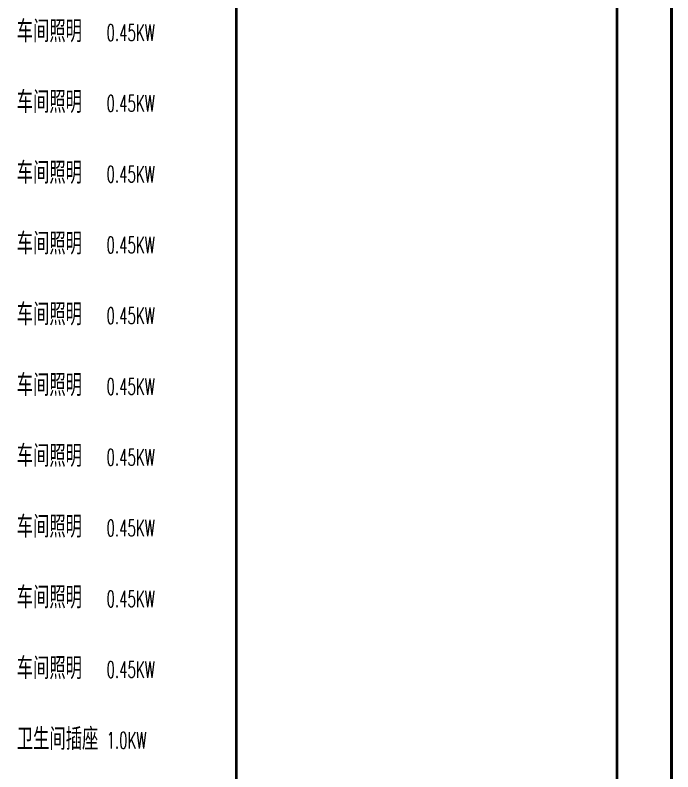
# Model space of a CAD drawing. Extents: x -1396510 to 1250330, y -1892470 to 1623980.
# Drawn here: x -583466 to -571375, y -718148 to -704248 of the extents above; entities that cross this region are included whole.
import ezdxf
from ezdxf.enums import TextEntityAlignment as Align

# ---------------------------------------------------------------- set-up
doc = ezdxf.new("R2010")
doc.units = 0
doc.header["$LTSCALE"] = 1000
doc.header["$MEASUREMENT"] = 0
doc.layers.get('Defpoints').update_dxf_attribs({"color": 210})
doc.layers.add('0-cxFrame', color=155, linetype='Continuous')
doc.layers.add('电气系统图', color=7, linetype='Continuous')
doc.layers.add('0-cxText', color=131, linetype='Continuous', lineweight=25)
doc.styles.add('_TEL_DIM', font='SIMPLEX', dxfattribs={"width": 0.8, "height": 3.5, "bigfont": 'HZTXT'})
doc.styles.add('cx_tuming', font='simhei.ttf')
doc.styles.add('cx_tuqian1', font='')
doc.styles.add('黑体', font='simhei.ttf', dxfattribs={"height": 12})
doc.styles.get('cx_tuqian1').set_extended_font_data('SimSun')

# ---------------------------------------------------------------- blocks, each defined once
blk = doc.blocks.new('zjcx_T1(Dragon)')
at = {"layer": '0-cxFrame', "const_width": 50}
blk.add_lwpolyline([(-7000, 0), (0, 0), (0, 57400), (-7000, 57400)], close=True, dxfattribs=at)
blk = doc.blocks.new('TK22.A1 L(Dragon)')
at = {"layer": '0-cxFrame', "color": 7, "const_width": 0.5}
blk.add_lwpolyline([(0, 0), (-841, 0), (-841, 594), (0, 594)], close=True, dxfattribs=at)
at = {"layer": '0-cxFrame', "const_width": 0.5}
for points in [[(-80, 10), (-821, 10), (-821, 584), (-80, 584)], [(-10, 10), (-80, 10), (-80, 584), (-10, 584)]]:
    blk.add_lwpolyline(points, close=True, dxfattribs=at)
at = {"layer": '0-cxFrame', "xscale": 0.01, "yscale": 0.01, "zscale": 0.01}
blk.add_blockref('zjcx_T1(Dragon)', (-10, 10), dxfattribs=at)
at = {"style": '黑体', "flags": 4}
blk.add_attdef('图幅', text='', height=3.3, dxfattribs=at).set_placement((-40, 3), align=Align.RIGHT)
at = {"layer": '0-cxText', "flags": 4}
for tag, height, style, p in [('建设单位', 3.5, 'cx_tuming', (-45, 240)), ('项目名称', 3.5, 'cx_tuming', (-45, 210)), ('子项名称', 3.5, 'cx_tuming', (-45, 180)), ('工程编号', 3.3, 'cx_tuqian1', (-35, 165)), ('图名1', 3.5, 'cx_tuming', (-45, 87)), ('图名2', 3.5, 'cx_tuming', (-45, 79)), ('图名3', 3.5, 'cx_tuming', (-45, 71)), ('出图日期', 3.3, 'cx_tuqian1', (-39, 60)), ('专业', 3.3, 'cx_tuqian1', (-55, 52)), ('图号', 3.3, 'cx_tuqian1', (-55, 44)), ('版次', 3.3, 'cx_tuqian1', (-20, 44))]:
    blk.add_attdef(tag, text='', height=height, dxfattribs=dict(at, style=style)).set_placement(p, align=Align.MIDDLE)
at = {"layer": 'Defpoints', "color": 6, "flags": 4}
for tag, height, style, p in [('tufu', 3.3, '黑体', (-12, 12)), ('dwfname', 4, 'cx_tuqian1', (-80, 3))]:
    blk.add_attdef(tag, text='', height=height, dxfattribs=dict(at, style=style)).set_placement(p, align=Align.RIGHT)

msp = doc.modelspace()

# ---------------------------------------------------------------- block references
at = {"layer": '0-cxFrame', "xscale": 100, "yscale": 100, "zscale": 100}
msp.add_blockref('TK22.A1 L(Dragon)', (-571400, -747580), dxfattribs=at)

# ---------------------------------------------------------------- texts
at = {"layer": '电气系统图', "style": '_TEL_DIM'}
for s, height, width, p in [('车间照明', 400, 0.75, (-583436.1, -704744.7)), ('0.45KW', 300, 0.6, (-581785.7, -704719.7)), ('车间照明', 400, 0.75, (-583436.1, -706044.7)), ('0.45KW', 300, 0.6, (-581785.7, -706019.7)), ('车间照明', 400, 0.75, (-583436.1, -707344.7)), ('0.45KW', 300, 0.6, (-581785.7, -707319.7)), ('车间照明', 400, 0.75, (-583436.1, -708644.7)), ('0.45KW', 300, 0.6, (-581785.7, -708619.7)), ('车间照明', 400, 0.75, (-583436.1, -709944.7)), ('0.45KW', 300, 0.6, (-581785.7, -709919.7)), ('车间照明', 400, 0.75, (-583436.1, -711244.7)), ('0.45KW', 300, 0.6, (-581785.7, -711219.7)), ('车间照明', 400, 0.75, (-583436.1, -712544.7)), ('0.45KW', 300, 0.6, (-581785.7, -712519.7)), ('车间照明', 400, 0.75, (-583436.1, -713844.7)), ('0.45KW', 300, 0.6, (-581785.7, -713819.7)), ('车间照明', 400, 0.75, (-583436.1, -715144.7)), ('0.45KW', 300, 0.6, (-581785.7, -715119.7)), ('车间照明', 400, 0.75, (-583436.1, -716444.7)), ('0.45KW', 300, 0.6, (-581785.7, -716419.7)), ('卫生间插座', 400, 0.75, (-583436.1, -717744.7)), ('1.0KW', 300, 0.6, (-581785.7, -717719.7))]:
    msp.add_text(s, height=height, dxfattribs=dict(at, width=width)).set_placement(p)

doc.saveas('drawing.dxf')
